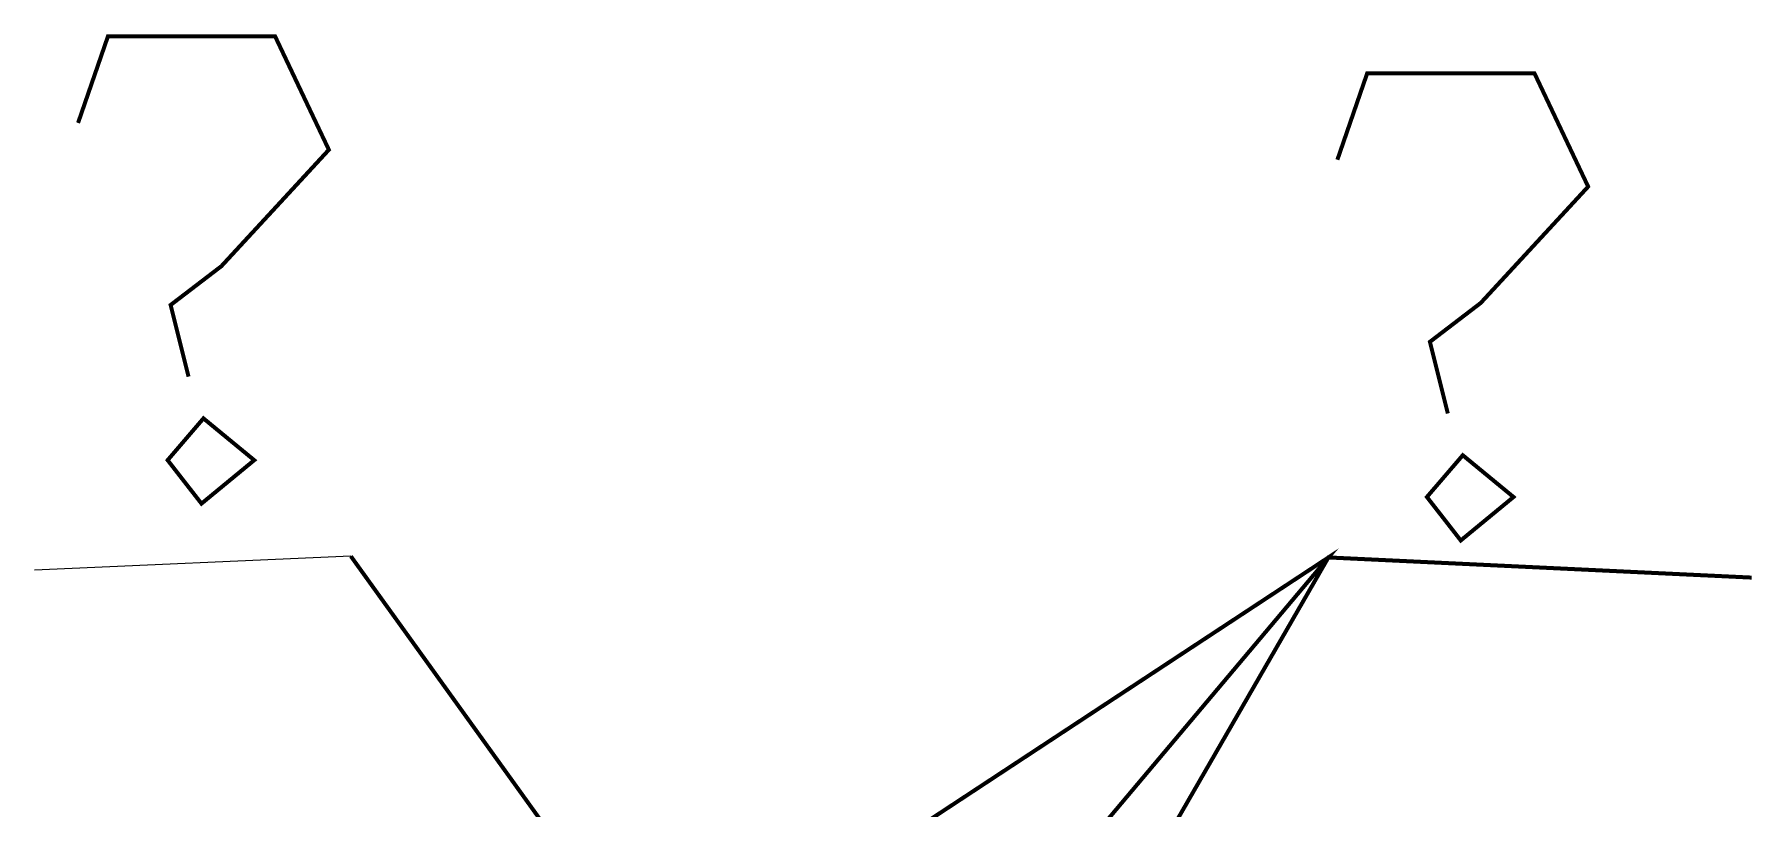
# Model space of a CAD drawing. Header units: millimetres. Extents: x 42007 to 66896, y -556 to 10827.
# Drawn here: x 58320 to 66896, y 6963 to 10827 of the extents above; entities that cross this region are included whole.
import ezdxf

# ---------------------------------------------------------------- set-up
doc = ezdxf.new("R2010")
doc.units = ezdxf.units.MM

msp = doc.modelspace()

# ---------------------------------------------------------------- linework, layer by layer
at = {"color": 1}
msp.add_line((59898.168, 8222.961), (58319.528, 8153.461), dxfattribs=at)
at = {"color": 1, "const_width": 20}
for points in [[(58537.481, 10385.092), (58686.41, 10816.984), (59520.408, 10816.984), (59788.479, 10251.057), (59252.337, 9670.236), (58999.159, 9476.629), (59088.516, 9119.202)], [(64819.319, 10201.285), (64968.248, 10633.177), (65802.246, 10633.177), (66070.317, 10067.25), (65534.175, 9486.429), (65280.997, 9292.823), (65370.354, 8935.395)], [(58984.266, 8702.202), (59162.98, 8910.702), (59416.158, 8702.202), (59153.052, 8485.429), (58984.266, 8702.202)], [(65266.104, 8518.395), (65444.818, 8726.895), (65697.996, 8518.395), (65434.89, 8301.622), (65266.104, 8518.395)], [(59298.165, 4612.126), (64774.641, 8216.816), (62270.112, 5241.637)], [(61595.147, 5861.817), (59898.168, 8222.961)], [(62634.9, 4503.537), (64774.641, 8216.816), (66885.7, 8116.289)]]:
    msp.add_lwpolyline(points, dxfattribs=at)

doc.saveas('drawing.dxf')
